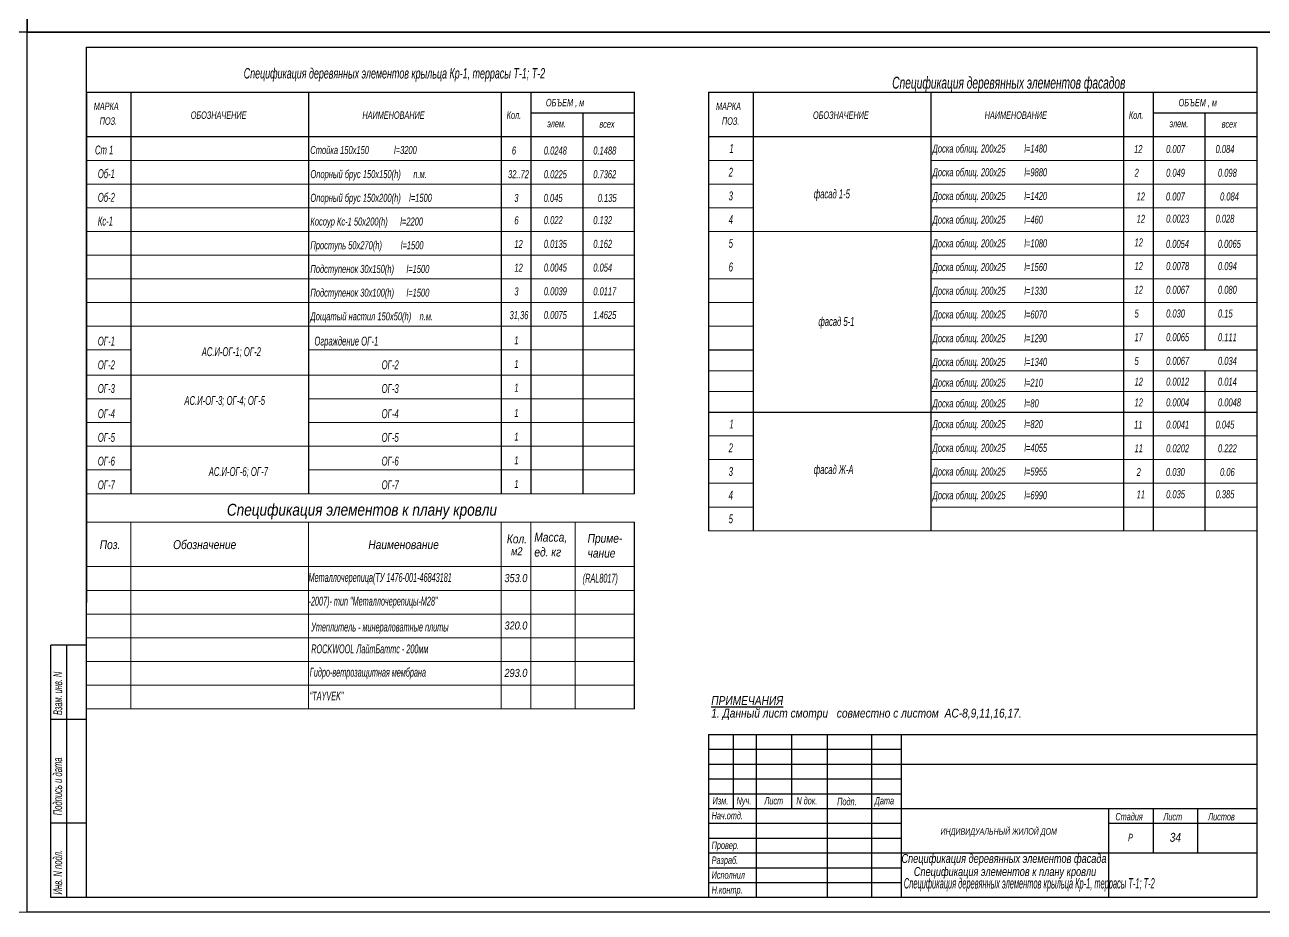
# Model space of a CAD drawing. Header units: millimetres. Extents: x 1582001 to 3303937, y 226471 to 491235.
# Drawn here: x 1665923 to 1707751, y 261555 to 291505 of the extents above; entities that cross this region are included whole.
import ezdxf

# ---------------------------------------------------------------- set-up
doc = ezdxf.new("R2010")
doc.units = ezdxf.units.MM
for name, color, linetype in [('Spezifikazia', 250, 'Continuous'), ('Т-Подписи', 7, 'Continuous'), ('Формуляр', 138, 'Continuous')]:
    doc.layers.add(name, color=color, linetype=linetype)
doc.layers.add('Текст-пояснений', color=135, linetype='Continuous', lineweight=15)
doc.styles.add('STYLE1', font='ARIALNI.TTF', dxfattribs={"height": 300})

msp = doc.modelspace()

# ---------------------------------------------------------------- linework, layer by layer
at = {"lineweight": -3, "ltscale": 100}
for points in [[(1686500.8, 275680.4), (1686500.8, 289230.4)], [(1689000.7, 289230.4), (1689000.7, 274430.4)], [(1686500.8, 268418.1), (1686500.8, 274718.1)]]:
    msp.add_lwpolyline(points, dxfattribs=at)
at = {"color": 0, "lineweight": -3, "ltscale": 100}
msp.add_lwpolyline([(1707500.7, 289230.4), (1707500.7, 281330.4)], dxfattribs=at)
at = {"layer": 'Spezifikazia', "ltscale": 500}
for p, q in [((1668000.8, 289230.4), (1668000.8, 276480.4)), ((1668000.8, 289230.4), (1686500.8, 289230.4)), ((1669500.8, 289230.4), (1669500.8, 275680.4)), ((1675500.8, 289230.4), (1675500.8, 275680.4)), ((1682000.8, 289230.4), (1682000.8, 275680.4)), ((1683000.8, 289230.4), (1683000.8, 275680.4)), ((1689000.7, 289230.4), (1707500.7, 289230.4)), ((1690500.7, 289230.4), (1690500.7, 280530.4)), ((1696500.7, 289230.4), (1696500.7, 280530.4)), ((1703000.7, 289230.4), (1703000.7, 280530.4)), ((1704000.7, 289230.4), (1704000.7, 280530.4)), ((1668000.8, 288208), (1668000.8, 280308)), ((1683000.8, 288530.4), (1686500.8, 288530.4)), ((1684750.8, 288530.4), (1684750.8, 275680.4)), ((1704000.7, 288530.4), (1707500.7, 288530.4)), ((1705750.7, 288530.4), (1705750.7, 280530.4)), ((1668000.8, 287730.4), (1686500.8, 287730.4)), ((1689000.7, 287730.4), (1707500.7, 287730.4)), ((1689000.7, 280530.4), (1690500.7, 280530.4)), ((1690500.7, 280530.4), (1690500.7, 274430.4)), ((1696500.7, 280530.4), (1696500.7, 274430.4)), ((1696500.7, 280530.4), (1707500.7, 280530.4)), ((1703000.7, 280530.4), (1703000.7, 274430.4)), ((1704000.7, 280530.4), (1704000.7, 274430.4)), ((1707500.7, 280530.4), (1707500.7, 274430.4)), ((1705750.7, 279830.4), (1705750.7, 274430.4)), ((1689000.7, 278430.4), (1707500.7, 278430.4)), ((1668000.8, 277509), (1668000.8, 272009))]:
    msp.add_line(p, q, dxfattribs=at)
at = {"layer": 'Spezifikazia', "lineweight": 18, "ltscale": 500}
for p, q in [((1689000.7, 287730.4), (1707500.7, 287730.4)), ((1689000.7, 287730.4), (1707500.7, 287730.4)), ((1668000.8, 286930.4), (1686500.8, 286930.4)), ((1689000.7, 286930.4), (1690500.7, 286930.4)), ((1696500.7, 286930.4), (1707500.7, 286930.4)), ((1668000.8, 286130.4), (1686500.8, 286130.4)), ((1689000.7, 286130.4), (1690500.7, 286130.4)), ((1696500.7, 286130.4), (1707500.7, 286130.4)), ((1668000.8, 285330.4), (1686500.8, 285330.4)), ((1689000.7, 285330.4), (1690500.7, 285330.4)), ((1696500.7, 285330.4), (1707500.7, 285330.4)), ((1668000.8, 284530.4), (1686500.8, 284530.4)), ((1689000.7, 284530.4), (1690500.7, 284530.4)), ((1689000.7, 284530.4), (1707500.7, 284530.4)), ((1696500.7, 284530.4), (1707500.7, 284530.4)), ((1668000.8, 283730.4), (1686500.8, 283730.4)), ((1696500.7, 283730.4), (1707500.7, 283730.4)), ((1668000.8, 282930.4), (1686500.8, 282930.4)), ((1689000.7, 282930.4), (1690500.7, 282930.4)), ((1696500.7, 282930.4), (1707500.7, 282930.4)), ((1668000.8, 282130.4), (1686500.8, 282130.4)), ((1689000.7, 282130.4), (1690500.7, 282130.4)), ((1696500.7, 282130.4), (1707500.7, 282130.4)), ((1668000.8, 281330.4), (1686500.8, 281330.4)), ((1689000.7, 281330.4), (1690500.7, 281330.4)), ((1696500.7, 281330.4), (1707500.7, 281330.4)), ((1668000.8, 280530.4), (1669500.8, 280530.4)), ((1675500.8, 280530.4), (1686500.8, 280530.4)), ((1689000.7, 280530.4), (1690500.7, 280530.4)), ((1696500.7, 280530.4), (1707500.7, 280530.4)), ((1689000.7, 279830.4), (1690500.7, 279830.4)), ((1696500.7, 279830.4), (1707500.7, 279830.4)), ((1668000.8, 279680.4), (1686500.8, 279680.4)), ((1689000.7, 279130.4), (1690500.7, 279130.4)), ((1696500.7, 279130.4), (1707500.7, 279130.4)), ((1668000.8, 278880.4), (1669500.8, 278880.4)), ((1675500.8, 278880.4), (1686500.8, 278880.4)), ((1689000.7, 278430.4), (1707500.7, 278430.4)), ((1689000.7, 278430.4), (1707500.7, 278430.4)), ((1689000.7, 278430.4), (1690500.7, 278430.4)), ((1696500.7, 278430.4), (1707500.7, 278430.4)), ((1668000.8, 278080.4), (1669500.8, 278080.4)), ((1675500.8, 278080.4), (1686500.8, 278080.4)), ((1689000.7, 277630.4), (1690500.7, 277630.4)), ((1696500.7, 277630.4), (1707500.7, 277630.4)), ((1668000.8, 277280.4), (1669500.8, 277280.4)), ((1668000.8, 277280.4), (1686500.8, 277280.4)), ((1675500.8, 277280.4), (1686500.8, 277280.4)), ((1668000.8, 276480.4), (1669500.8, 276480.4)), ((1675500.8, 276480.4), (1686500.8, 276480.4)), ((1689000.7, 276830.4), (1690500.7, 276830.4)), ((1696500.7, 276830.4), (1707500.7, 276830.4)), ((1668000.8, 275680.4), (1686500.8, 275680.4)), ((1689000.7, 276030.4), (1690500.7, 276030.4)), ((1696500.7, 276030.4), (1707500.7, 276030.4)), ((1689000.7, 275230.4), (1690500.7, 275230.4)), ((1696500.7, 275230.4), (1707500.7, 275230.4)), ((1689000.7, 274430.4), (1707500.7, 274430.4))]:
    msp.add_line(p, q, dxfattribs=at)
msp.add_lwpolyline([(1624000.8, 291255.1), (1666000.8, 291255.1), (1666000.8, 261555.1), (1624000.8, 261555.1)], close=True, dxfattribs=at)
at = {"layer": 'Текст-пояснений', "color": 0, "linetype": 'ByBlock'}
for p, q in [((1668000.8, 269111.8), (1668000.8, 275411.8)), ((1668000.8, 274718.1), (1686500.8, 274718.1)), ((1668000.8, 274718.1), (1686500.8, 274718.1)), ((1669500.8, 268418.1), (1669500.8, 274718.1)), ((1675500.8, 268418.1), (1675500.8, 274718.1)), ((1682000.8, 268418.1), (1682000.8, 274718.1)), ((1683000.8, 268418.1), (1683000.8, 274718.1)), ((1684500.8, 268418.1), (1684500.8, 274718.1)), ((1668000.8, 273218.1), (1686500.8, 273218.1)), ((1668000.8, 273218.1), (1686500.8, 273218.1)), ((1668000.8, 272418.1), (1686500.8, 272418.1)), ((1668000.8, 271618.1), (1686500.8, 271618.1)), ((1668000.8, 270818.1), (1686500.8, 270818.1)), ((1668000.8, 270018.1), (1686500.8, 270018.1)), ((1668000.8, 269218.1), (1686500.8, 269218.1)), ((1668000.8, 268418.1), (1686500.8, 268418.1))]:
    msp.add_line(p, q, dxfattribs=at)
at = {"layer": 'Формуляр', "color": 0}
for p, q in [((1666800.8, 262055.1), (1666800.8, 270567.3)), ((1668000.8, 270567.3), (1666800.8, 270567.3)), ((1667340.2, 262055.1), (1667340.2, 270567.3)), ((1668000.8, 268055.1), (1666800.8, 268055.1)), ((1689000.7, 267555.1), (1689000.7, 262055.1)), ((1689000.7, 267555.1), (1707500.7, 267555.1)), ((1689832.6, 267555.1), (1689832.6, 265055.1)), ((1690600.7, 267555.1), (1690600.7, 262055.1)), ((1691800.7, 267555.1), (1691800.7, 265055.1)), ((1693000.7, 267555.1), (1693000.7, 262055.1)), ((1694500.7, 267555.1), (1694500.7, 262055.1)), ((1695500.7, 267555.1), (1695500.7, 262055.1)), ((1689000.7, 267055.1), (1695500.7, 267055.1)), ((1689000.7, 266555.1), (1707500.7, 266555.1)), ((1689000.7, 266055.1), (1695500.7, 266055.1)), ((1689000.7, 265555.1), (1695500.7, 265555.1)), ((1689000.7, 265055.1), (1707500.7, 265055.1)), ((1702500.7, 265055.1), (1702500.7, 262055.1)), ((1704000.7, 265055.1), (1704000.7, 263555.1)), ((1705500.7, 265055.1), (1705500.7, 263555.1)), ((1668000.8, 264555.1), (1666800.8, 264555.1)), ((1668000.8, 264555.1), (1666800.8, 264555.1)), ((1689000.7, 264555.1), (1695500.7, 264555.1)), ((1702500.7, 264555.1), (1707500.7, 264555.1)), ((1689000.7, 264055.1), (1695500.7, 264055.1)), ((1689000.7, 263555.1), (1695500.7, 263555.1)), ((1695500.7, 263555.1), (1707500.7, 263555.1)), ((1689000.7, 263055.1), (1695500.7, 263055.1)), ((1689000.7, 262555.1), (1695500.7, 262555.1)), ((1668000.8, 262055.1), (1666800.8, 262055.1))]:
    msp.add_line(p, q, dxfattribs=at)
for points in [[(1624000.8, 320955), (1666000.8, 320955), (1666000.8, 291255.1), (1624000.8, 291255.1)], [(1666000.8, 320955), (1708000.7, 320955), (1708000.7, 291255.1), (1666000.8, 291255.1)], [(1666000.8, 291255.1), (1708000.7, 291255.1), (1708000.7, 261555.1), (1666000.8, 261555.1)], [(1668000.8, 262055.1), (1668000.8, 290745), (1707500.7, 290745), (1707500.7, 262055.1)]]:
    msp.add_lwpolyline(points, close=True, dxfattribs=at)

# ---------------------------------------------------------------- texts
at = {"layer": 'Spezifikazia', "color": 0, "style": 'STYLE1', "width": 0.75}
for s, height, p in [('Спецификация деревянных элементов крыльца Кр-1, террасы Т-1; Т-2 ', 350, (1673312.7, 289692.9)), ('Спецификация деревянных элементов фасадов', 400, (1695197, 289350))]:
    msp.add_text(s, height=height, dxfattribs=at).set_placement(p)
at = {"layer": 'Spezifikazia', "style": 'STYLE1', "width": 0.75}
for s, height, p in [('МАРКА', 250, (1668250.6, 288630.4)), ('ОБЪЕМ , м', 250, (1683509.7, 288754)), ('МАРКА', 250, (1689250.5, 288630.4)), ('ОБЪЕМ , м', 250, (1704863.1, 288754)), ('ПОЗ.', 250, (1668450.6, 288130.4)), ('ОБОЗНАЧЕНИЕ', 250, (1671523.7, 288330.4)), ('НАИМЕНОВАНИЕ', 250, (1677316.9, 288330.4)), ('Кол.', 250, (1682185.6, 288330.4)), ('элем.', 250, (1683553.4, 288048.5)), ('всех', 250, (1685314.6, 288031.1)), ('ПОЗ.', 250, (1689450.5, 288130.4)), ('ОБОЗНАЧЕНИЕ', 250, (1692523.7, 288330.4)), ('НАИМЕНОВАНИЕ', 250, (1698316.8, 288330.4)), ('Кол.', 250, (1703185.6, 288330.4)), ('элем.', 250, (1704553.3, 288048.5)), ('всех', 250, (1706314.5, 288031.1)), ('Cт 1', 300, (1668293.5, 287130.4)), ('Стойка 150х150            l=3200', 270, (1675559.3, 287143.4)), ('6', 270, (1682360.1, 287126.2)), ('0.0248', 270, (1683441.8, 287126.2)), ('0.1488', 270, (1685109.1, 287126.2)), ('1', 300, (1689703.6, 287180.4)), ('Доска облиц. 200х25         l=1480', 270, (1696559.2, 287193.4)), ('12', 270, (1703360, 287176.2)), ('0.007', 270, (1704441.7, 287176.2)), ('0.084', 270, (1706109, 287176.2)), ('Об-1', 300, (1668388.4, 286330.4)), ('Опорный брус 150х150(h)      п.м.', 270, (1675562.2, 286330.4)), ('32..72', 270, (1682231.8, 286326.2)), ('0.0225', 270, (1683441.8, 286326.2)), ('0.7362', 270, (1685109.1, 286326.2)), ('2', 300, (1689678.4, 286380.4)), ('Доска облиц. 200х25         l=9880', 270, (1696559.2, 286393.4)), ('2', 270, (1703375.2, 286376.2)), ('0.049', 270, (1704441.7, 286376.2)), ('0.098', 270, (1706191.7, 286376.2)), ('Об-2', 300, (1668388.4, 285530.4)), ('Опорный брус 150х200(h)    l=1500', 270, (1675562.2, 285530.4)), ('3', 270, (1682443.9, 285526.2)), ('0.045', 270, (1683437.1, 285526.2)), ('0.135', 270, (1685261.7, 285526.2)), ('3', 300, (1689678.4, 285580.4)), ('фасад 1-5', 300, (1692551.3, 285646.7)), ('Доска облиц. 200х25         l=1420', 270, (1696559.2, 285593.4)), ('12', 270, (1703443.8, 285576.2)), ('0.007', 270, (1704437, 285576.2)), ('0.084', 270, (1706261.6, 285576.2)), ('Кс-1', 300, (1668388.4, 284730.4)), ('Косоур Кс-1 50х200(h)      l=2200', 270, (1675562.2, 284730.4)), ('6', 270, (1682445.8, 284771.4)), ('0.022', 270, (1683441.8, 284776.2)), ('0.132', 270, (1685109.1, 284776.2)), ('4', 300, (1689678.4, 284780.4)), ('Доска облиц. 200х25         l=460', 270, (1696559.2, 284793.4)), ('12', 270, (1703445.7, 284821.4)), ('0.0023', 270, (1704441.7, 284826.2)), ('0.028', 270, (1706109, 284826.2)), ('Проступь 50х270(h)         l=1500', 270, (1675562.2, 283930.4)), ('12', 270, (1682445.8, 283971.4)), ('0.0135', 270, (1683441.8, 283976.2)), ('0.162', 270, (1685109.1, 283976.2)), ('5', 300, (1689678.4, 283980.4)), ('Доска облиц. 200х25         l=1080', 270, (1696559.2, 283993.4)), ('12', 270, (1703375.2, 284026.2)), ('0.0054', 270, (1704437, 283976.2)), ('0.0065', 270, (1706187, 283976.2)), ('Подступенок 30х150(h)      l=1500', 270, (1675562.2, 283130.4)), ('12', 270, (1682445.8, 283171.4)), ('0.0045', 270, (1683441.8, 283176.2)), ('0.054', 270, (1685109.1, 283176.2)), ('6', 300, (1689678.4, 283180.4)), ('Доска облиц. 200х25         l=1560', 270, (1696559.2, 283193.4)), ('12', 270, (1703375.2, 283226.2)), ('0.0078', 270, (1704441.7, 283226.2)), ('0.094', 270, (1706191.7, 283226.2)), ('Подступенок 30х100(h)      l=1500', 270, (1675562.2, 282330.4)), ('3', 270, (1682445.8, 282371.4)), ('0.0039', 270, (1683441.8, 282376.2)), ('0.0117', 270, (1685109.1, 282376.2)), ('Доска облиц. 200х25         l=1330', 270, (1696559.2, 282393.4)), ('12', 270, (1703375.2, 282426.2)), ('0.0067', 270, (1704441.7, 282426.2)), ('0.080', 270, (1706191.7, 282426.2)), ('Дощатый настил 150х50(h)    п.м.', 270, (1675562.2, 281530.4)), ('31,36', 270, (1682283.7, 281571.4)), ('0.0075', 270, (1683441.8, 281576.2)), ('1.4625', 270, (1685109.1, 281576.2)), ('фасад 5-1', 300, (1692705.5, 281340.7)), ('Доска облиц. 200х25         l=6070', 270, (1696559.2, 281593.4)), ('5', 270, (1703375.2, 281626.2)), ('0.030', 270, (1704441.7, 281626.2)), ('0.15', 270, (1706191.7, 281626.2)), ('Доска облиц. 200х25         l=1290', 270, (1696559.2, 280793.4)), ('17', 270, (1703375.2, 280826.2)), ('0.0065', 270, (1704441.7, 280826.2)), ('0.111', 270, (1706191.7, 280826.2)), ('ОГ-1', 300, (1668388.4, 280680.4)), ('Ограждение ОГ-1', 300, (1675697.9, 280680.4)), ('1', 270, (1682445.8, 280721.4)), ('АС.И-ОГ-1; ОГ-2', 300, (1671896.5, 280323.4)), ('Доска облиц. 200х25         l=1340', 270, (1696559.2, 279993.4)), ('5', 270, (1703375.2, 280026.2)), ('0.0067', 270, (1704441.7, 280026.2)), ('0.034', 270, (1706191.7, 280026.2)), ('ОГ-2', 300, (1668388.4, 279880.4)), ('ОГ-2', 300, (1677965.7, 279880.4)), ('1', 270, (1682445.8, 279921.4)), ('Доска облиц. 200х25         l=210', 270, (1696559.2, 279293.4)), ('12', 270, (1703375.2, 279326.2)), ('0.0012', 270, (1704441.7, 279326.2)), ('0.014', 270, (1706191.7, 279326.2)), ('ОГ-3', 300, (1668388.4, 279080.4)), ('ОГ-3', 300, (1677965.7, 279080.4)), ('1', 270, (1682445.8, 279121.4)), ('АС.И-ОГ-3; ОГ-4; ОГ-5', 300, (1671312.2, 278676.6)), ('Доска облиц. 200х25         l=80', 270, (1696559.2, 278593.4)), ('12', 270, (1703375.2, 278626.2)), ('0.0004', 270, (1704441.7, 278626.2)), ('0.0048', 270, (1706191.7, 278626.2)), ('ОГ-4', 300, (1668388.4, 278230.4)), ('ОГ-4', 300, (1677965.7, 278230.4)), ('1', 270, (1682445.8, 278271.4)), ('1', 300, (1689703.6, 277880.4)), ('Доска облиц. 200х25         l=820', 270, (1696559.2, 277893.4)), ('ОГ-5', 300, (1668388.4, 277430.4)), ('ОГ-5', 300, (1677965.7, 277430.4)), ('1', 270, (1682445.8, 277471.4)), ('11', 270, (1703360, 277876.2)), ('0.0041', 270, (1704441.7, 277876.2)), ('0.045', 270, (1706109, 277876.2)), ('2', 300, (1689678.4, 277080.4)), ('Доска облиц. 200х25         l=4055', 270, (1696559.2, 277093.4)), ('11', 270, (1703375.2, 277076.2)), ('0.0202', 270, (1704441.7, 277076.2)), ('0.222', 270, (1706191.7, 277076.2)), ('ОГ-6', 300, (1668388.4, 276630.4)), ('ОГ-6', 300, (1677965.7, 276630.4)), ('1', 270, (1682445.8, 276671.4)), ('АС.И-ОГ-6; ОГ-7', 300, (1672133.5, 276276.6)), ('3', 300, (1689678.4, 276280.4)), ('фасад Ж-А', 300, (1692551.3, 276346.7)), ('Доска облиц. 200х25         l=5955', 270, (1696559.2, 276293.4)), ('2', 270, (1703443.8, 276276.2)), ('0.030', 270, (1704437, 276276.2)), ('0.06', 270, (1706261.6, 276276.2)), ('ОГ-7', 300, (1668388.4, 275830.4)), ('ОГ-7', 300, (1677965.7, 275830.4)), ('1', 270, (1682445.8, 275871.4)), ('4', 300, (1689678.4, 275480.4)), ('Доска облиц. 200х25         l=6990', 270, (1696559.2, 275493.4)), ('11', 270, (1703445.7, 275521.4)), ('0.035', 270, (1704441.7, 275526.2)), ('0.385', 270, (1706109, 275526.2)), ('5', 300, (1689678.4, 274680.4))]:
    msp.add_text(s, height=height, dxfattribs=at).set_placement(p)
at = {"layer": 'Spezifikazia', "ltscale": 100, "insert": (1689090, 268848.5), "char_height": 300, "width": 18500, "attachment_point": 1, "line_spacing_factor": 0.85, "style": 'STYLE1'}
msp.add_mtext('\\pi-1080,l1080,t1080;{\\LПРИМЕЧАНИЯ}\\P1. Данный лист смотри {\\Fsimplex|c238; }совместно с листом{\\Fsimplex|c238; }АС-8,9,11,16,17.', dxfattribs=at)
at = {"layer": 'Spezifikazia', "color": 1, "ltscale": 200, "char_height": 300, "width": 14649.472, "attachment_point": 4, "line_spacing_factor": 1.5, "style": 'STYLE1'}
for s, insert in [('{\\W0.9;\\C0;Спецификация деревянных элементов фасада}', (1695509, 263324.1)), ('{\\W0.9;\\C256;Спецификация элементов к плану кровли}', (1695926.6, 262881.5))]:
    msp.add_mtext(s, dxfattribs=dict(at, insert=insert))
at = {"layer": 'Spezifikazia', "lineweight": -3, "ltscale": 100, "insert": (1695590.6, 262706.7), "char_height": 350, "width": 10254.511, "attachment_point": 1, "style": 'STYLE1'}
msp.add_mtext('{\\W0.5;Спецификация деревянных элементов крыльца Кр-1, террасы Т-1; Т-2 }', dxfattribs=at)
at = {"layer": 'Т-Подписи', "color": 0, "ltscale": 2, "insert": (1704752.7, 264232.7), "char_height": 300, "width": 1500, "attachment_point": 2, "style": 'STYLE1'}
msp.add_mtext('34', dxfattribs=at)
at = {"layer": 'Текст-пояснений', "color": 0, "linetype": 'ByBlock', "style": 'STYLE1', "width": 0.651515}
for s, p in [('Металлочерепица(ТУ 1476-001-46843181', (1675499.3, 272703.3)), ('(RAL8017) ', (1684755.2, 272678.4)), ('-2007)- тип "Металлочерепицы-М28"', (1675499.3, 271903.3)), ('Утеплитель - минераловатные плиты ', (1675591, 271031)), ('ROCKWOOL ЛайтБаттс - 200мм', (1675591, 270291.6)), ('Гидро-ветрозащитная мембрана ', (1675539.9, 269503.3)), ('"ТAYVEK"', (1675539.9, 268703.3))]:
    msp.add_text(s, height=300, dxfattribs=at).set_placement(p)
at = {"layer": 'Текст-пояснений', "color": 0, "linetype": 'ByBlock', "attachment_point": 1, "style": 'STYLE1'}
for s, insert, char_height, width in [('Спецификация элементов к плану кровли', (1672742.9, 275337.2), 400, 13979.104), ('Поз.', (1668453.7, 274111), 300, 796.004), ('Обозначение', (1670928.6, 274111), 300, 796.004), ('Наименование', (1677517.2, 274111), 300, 796.004), ('Кол.', (1682191.2, 274303.6), 300, 796.004), ('Масса,\\Pед. кг', (1683119.3, 274361), 300, 1640.093), ('Приме-\\Pчание', (1684916.7, 274324), 300, 796.004), ('\\pi-810,l810,t810;м2', (1682334.7, 273870.6), 270, 796.004), ('353.0', (1682110.4, 272966.5), 270, 796.004), ('320.0', (1682110.4, 271366.5), 270, 796.004), ('293.0', (1682110.4, 269766.5), 270, 796.004)]:
    msp.add_mtext(s, dxfattribs=dict(at, insert=insert, char_height=char_height, width=width))
at = {"layer": 'Формуляр', "color": 0, "linetype": 'Continuous', "style": 'STYLE1'}
for s, width, p in [('Взам. инв. N', 0.7, (1667184.7, 268210.5)), ('Подпись и дата', 0.75, (1667181.9, 264825)), ('Инв. N подл.', 0.75, (1667181.9, 262151.5))]:
    msp.add_text(s, height=300, rotation=90, dxfattribs=dict(at, width=width)).set_placement(p)
at = {"layer": 'Формуляр', "color": 0, "style": 'STYLE1', "width": 0.75}
for s, height, p in [('Изм.', 250, (1689134.8, 265193.2)), ('Nуч.', 250, (1689944.3, 265193.2)), ('Лист', 250, (1690883.8, 265193.2)), ('N док.', 250, (1691963.1, 265193.2)), ('Подп.', 250, (1693339.2, 265166.2)), ('Дата', 250, (1694607.3, 265193.2)), ('Нач.отд.', 250, (1689103, 264691.5)), ('Стадия', 250, (1702729, 264654.3)), ('Лист', 250, (1704348, 264654.3)), ('Листов', 250, (1705859, 264654.3)), ('ИНДИВИДУАЛЬНЫЙ ЖИЛОЙ ДОМ', 220, (1696827.9, 264170.1)), ('Провер.', 250, (1689103, 263688.2)), ('Р', 250, (1703156.7, 263952.3)), ('Разраб.', 250, (1689103, 263186.5)), ('Исполнил', 250, (1689103, 262684.9)), ('Н.контр.', 250, (1689103, 262183.2))]:
    msp.add_text(s, height=height, dxfattribs=at).set_placement(p)

doc.saveas('drawing.dxf')
